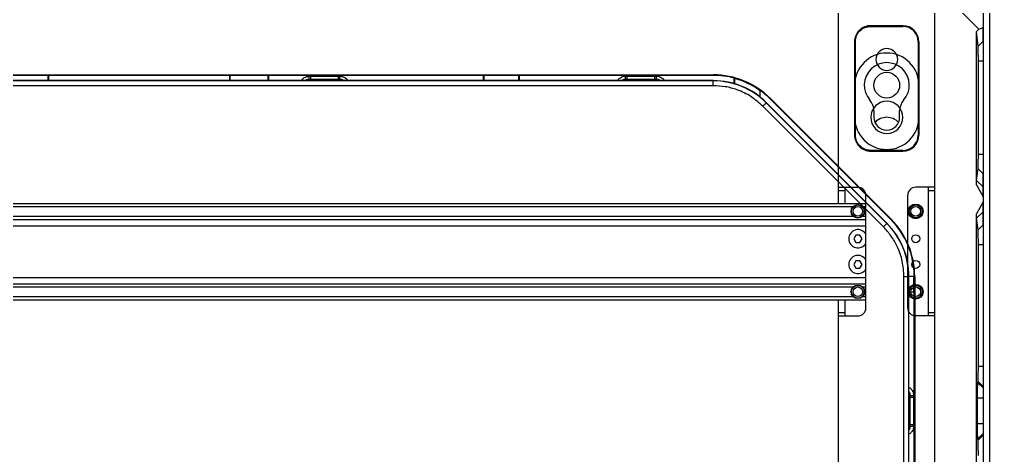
# Model space of a CAD drawing. Header units: millimetres. Extents: x 9226 to 36041, y 16031 to 21779.
# Drawn here: x 32585.2 to 32887.2, y 18626.8 to 18762.4 of the extents above; entities that cross this region are included whole.
import ezdxf

# ---------------------------------------------------------------- set-up
doc = ezdxf.new("R2010")
doc.units = ezdxf.units.MM
doc.layers.add('02___PRT_ALL_AXES', color=7, linetype='Continuous')

# ---------------------------------------------------------------- blocks, each defined once
blk = doc.blocks.new('G$CBB86864E')
at = {"color": 114, "linetype": 'Continuous', "true_color": 0x139b48}
for p, q in [((582, 612.5), (582, 672.5)), ((612, 0), (612, 672.5)), ((587, 649.25), (587, 639.25)), ((607, 639.25), (607, 649.25)), ((593, 641.31), (593, 639.25)), ((601, 639.25), (601, 641.31)), ((582, 617.5), (588, 617.5)), ((582, 616.5), (584, 616.5)), ((584, 612.5), (584, 617.5)), ((612, 617.5), (606, 617.5)), ((610, 577.5), (610, 617.5)), ((610, 616.5), (612, 616.5)), ((590.5, 580), (590.5, 615)), ((603.5, 580), (603.5, 615)), ((63.5, 612.5), (590.5, 612.5)), ((589.47, 611.5), (590.5, 611.5)), ((63.5, 607.5), (590.5, 607.5)), ((589.47, 608.5), (590.5, 608.5)), ((63.5, 605.5), (590.5, 605.5)), ((587.35, 602.62), (586.71, 601.5)), ((586.71, 601.5), (587.35, 600.38)), ((588.65, 602.62), (587.35, 602.62)), ((589.29, 601.5), (588.65, 602.62)), ((588.65, 600.38), (589.29, 601.5)), ((587.35, 600.38), (588.65, 600.38)), ((587.35, 594.62), (586.71, 593.5)), ((586.71, 593.5), (587.35, 592.38)), ((588.65, 594.62), (587.35, 594.62)), ((587.35, 592.38), (588.65, 592.38)), ((589.29, 593.5), (588.65, 594.62)), ((588.65, 592.38), (589.29, 593.5)), ((63.5, 589.5), (590.5, 589.5)), ((63.5, 587.5), (590.5, 587.5)), ((589.47, 586.5), (590.5, 586.5)), ((589.47, 583.5), (590.5, 583.5)), ((63.5, 582.5), (590.5, 582.5)), ((582, 95), (582, 582.5)), ((584, 577.5), (584, 582.5)), ((584, 578.5), (582, 578.5)), ((582, 577.5), (588, 577.5)), ((612, 577.5), (606, 577.5)), ((612, 578.5), (610, 578.5))]:
    blk.add_line(p, q, dxfattribs=at)
for centre, radius in [((588, 610), 2), ((588, 610), 1.5), ((606, 610), 2.3), ((606, 610), 2), ((606, 610), 1.5), ((588, 585), 2), ((588, 585), 1.5), ((606, 585), 2.3), ((606, 585), 2), ((606, 585), 1.5)]:
    blk.add_circle(centre, radius, dxfattribs=at)
for centre, radius, start, end in [((597, 649.25), 10, 0, 180), ((597, 649.25), 7, 318.5904, 221.4096), ((588, 641.31), 5, 0, 41.4096), ((606, 641.31), 5, 138.5904, 180), ((597, 639.25), 10, 180, 0), ((597, 639.25), 4, 180, 0), ((597, 634.25), 5, 43.1308, 136.8692), ((588, 615), 2.5, 0, 90), ((606, 615), 2.5, 90, 180), ((588, 580), 2.5, 270, 0), ((606, 580), 2.5, 180, 270)]:
    blk.add_arc(centre, radius, start, end, dxfattribs=at)
at = {"layer": '02___PRT_ALL_AXES', "color": 114, "linetype": 'Continuous', "true_color": 0x139b48}
for p, q in [((67.47, 611.5), (586.53, 611.5)), ((67.47, 608.5), (586.53, 608.5)), ((67.47, 586.5), (586.53, 586.5)), ((67.47, 583.5), (586.53, 583.5))]:
    blk.add_line(p, q, dxfattribs=at)
for centre, radius in [((597, 649.25), 4), ((588, 610), 2.1), ((606, 601.5), 1.25), ((606, 593.5), 1.25), ((588, 585), 2.1)]:
    blk.add_circle(centre, radius, dxfattribs=at)
for centre in [(588, 601.5), (588, 593.5)]:
    blk.add_arc(centre, 2.84, 28.0842, 331.9158, dxfattribs=at)
blk = doc.blocks.new('*U254')
blk.add_blockref('G$CBB86864E', (-306, -341.75))
blk = doc.blocks.new('*U248')
blk.add_blockref('*U254', (2400, 0))
blk = doc.blocks.new('G$C9B8E3940')
at = {"color": 7, "linetype": 'Continuous', "lineweight": 25}
for p, q in [((598.66, 375.13), (592.24, 381.54)), ((600, 382.17), (600, 375.59)), ((565.02, 376.13), (565.02, 376.17)), ((575, 376.17), (565.02, 376.17)), ((565.02, 375.95), (565.02, 376.13)), ((565.02, 376.13), (575, 376.13)), ((565.02, 375.95), (575, 375.95)), ((575, 376.13), (575, 376.17)), ((575, 375.95), (575, 376.13)), ((597.89, 374.34), (598.66, 375.13)), ((598.66, 375.13), (600, 375.59)), ((600, 371.31), (600, 375.59)), ((597.89, 326.7), (597.89, 374.34)), ((598.41, 369.77), (597.89, 374.34)), ((560.04, 371.17), (560, 371.17)), ((560, 371.17), (560, 342.17)), ((560.04, 371.17), (560.22, 371.17)), ((560.04, 342.17), (560.04, 371.17)), ((560.22, 342.17), (560.22, 371.17)), ((579.78, 371.17), (579.78, 342.17)), ((579.78, 371.17), (579.96, 371.17)), ((579.96, 371.17), (579.96, 342.17)), ((579.96, 371.17), (580, 371.17)), ((580, 342.17), (580, 371.17)), ((598.41, 369.77), (600, 371.31)), ((598.5, 336.24), (598.5, 365.21)), ((598.5, 365.21), (600, 365.21)), ((600, 365.21), (600, 336.24)), ((84, 360.87), (516, 360.87)), ((308.93, 360.63), (291.07, 360.63)), ((308.93, 360.63), (309.02, 360.72)), ((308.93, 359.08), (308.93, 360.63)), ((365.48, 360.72), (309.02, 360.72)), ((309.02, 360.72), (309.02, 359.08)), ((365.57, 360.63), (365.48, 360.72)), ((365.48, 359.08), (365.48, 360.72)), ((377.43, 360.63), (365.57, 360.63)), ((365.57, 359.08), (365.57, 360.63)), ((377.43, 360.63), (377.52, 360.72)), ((377.43, 359.08), (377.43, 360.63)), ((444.48, 360.72), (377.52, 360.72)), ((377.52, 360.72), (377.52, 359.08)), ((390.21, 359.47), (390.21, 360.45)), ((390.71, 359.47), (390.71, 360.45)), ((390.71, 360.45), (399.29, 360.45)), ((399.29, 359.47), (390.71, 359.47)), ((399.29, 359.47), (399.29, 360.45)), ((399.79, 359.47), (399.79, 360.45)), ((444.48, 360.72), (444.57, 360.63)), ((444.48, 359.08), (444.48, 360.72)), ((455.43, 360.63), (444.57, 360.63)), ((444.57, 360.63), (444.57, 359.08)), ((455.43, 360.63), (455.52, 360.72)), ((455.43, 359.08), (455.43, 360.63)), ((516, 360.72), (455.52, 360.72)), ((455.52, 360.72), (455.52, 359.08)), ((488.71, 360.47), (489.21, 360.47)), ((489.21, 360.47), (497.79, 360.47)), ((489.21, 359.47), (489.21, 360.47)), ((497.79, 359.47), (489.21, 359.47)), ((497.79, 360.47), (498.29, 360.47)), ((497.79, 359.47), (497.79, 360.47)), ((498.29, 359.47), (497.79, 359.47)), ((498.29, 359.47), (498.29, 360.47)), ((516, 360.72), (516, 360.87)), ((522.48, 358.16), (522.48, 359.87)), ((522.57, 359.75), (522.57, 358.14)), ((516, 359), (84, 359)), ((516, 357.51), (84, 357.51)), ((390, 359.08), (210, 359.08)), ((390.17, 359.17), (390, 359.08)), ((399.83, 359.17), (390.17, 359.17)), ((390.18, 359.37), (399.82, 359.37)), ((400, 359.08), (399.83, 359.17)), ((488.5, 359.08), (400, 359.08)), ((488.67, 359.17), (488.5, 359.08)), ((498.33, 359.17), (488.67, 359.17)), ((488.68, 359.37), (498.32, 359.37)), ((498.5, 359.08), (498.33, 359.17)), ((516, 359.08), (498.5, 359.08)), ((516, 359), (516, 359.08)), ((516, 357.51), (516, 359)), ((530.43, 356.04), (530.43, 354.1)), ((530.52, 356.09), (530.52, 354.04)), ((533.72, 353.38), (533.82, 353.49)), ((571.21, 315.89), (533.72, 353.38)), ((533.82, 353.49), (571.32, 315.99)), ((568.94, 313.61), (531.44, 351.11)), ((532.5, 352.17), (532.56, 352.22)), ((570, 314.67), (532.5, 352.17)), ((570.05, 314.73), (532.56, 352.22)), ((560.04, 342.17), (560, 342.17)), ((560.04, 342.17), (560.22, 342.17)), ((579.78, 342.17), (579.96, 342.17)), ((579.96, 342.17), (580, 342.17)), ((565.02, 337.21), (565.02, 337.39)), ((575, 337.39), (565.02, 337.39)), ((575, 337.21), (565.02, 337.21)), ((565.02, 337.21), (565.02, 337.17)), ((565.02, 337.17), (575, 337.17)), ((575, 337.21), (575, 337.39)), ((575, 337.21), (575, 337.17)), ((598.5, 336.24), (600, 336.24)), ((597.94, 328.07), (598.4, 331.65)), ((598.4, 331.65), (600, 330.1)), ((600, 326.06), (600, 330.1)), ((597.94, 328.07), (600, 326.06)), ((600, 322.96), (600, 321.38)), ((597.89, 109.2), (597.89, 317.64)), ((597.94, 316.27), (600, 318.28)), ((600, 314.24), (600, 318.28)), ((570, 314.67), (570.05, 314.73)), ((571.21, 315.89), (571.32, 315.99)), ((598.4, 312.69), (597.94, 316.27)), ((598.4, 312.69), (600, 314.24)), ((598.5, 270.34), (598.5, 308.11)), ((598.5, 308.11), (600, 308.11)), ((600, 308.11), (600, 270.34)), ((575.34, 298.17), (576.83, 298.17)), ((575.34, 128.67), (575.34, 298.17)), ((576.83, 128.67), (576.83, 298.17)), ((576.83, 298.17), (576.91, 298.17)), ((576.91, 298.31), (578.55, 298.31)), ((578.46, 298.23), (576.91, 298.23)), ((576.91, 261.42), (576.91, 298.17)), ((578.46, 293.37), (578.46, 298.17)), ((578.46, 298.17), (578.7, 298.17)), ((578.7, 298.17), (578.7, 128.67)), ((576.91, 293.37), (578.46, 293.37)), ((578.55, 293.28), (576.91, 293.28)), ((578.46, 293.37), (578.55, 293.28)), ((578.55, 222.44), (578.55, 293.28)), ((598.5, 270.34), (600, 270.34)), ((598.34, 265.15), (598.4, 265.55)), ((598.34, 265.15), (600, 263.52)), ((600, 263.98), (598.4, 265.55)), ((600, 263.98), (600, 263.52)), ((577, 261.25), (576.91, 261.42)), ((577, 251.59), (577, 261.25)), ((577.2, 261.24), (577.2, 251.6)), ((577.3, 260.71), (578.3, 260.71)), ((577.3, 252.13), (577.3, 260.71)), ((578.3, 261.22), (578.3, 260.71)), ((578.3, 260.71), (578.3, 252.13)), ((598.24, 252.49), (598.24, 260.35)), ((600, 260.35), (598.24, 260.35)), ((600, 260.35), (600, 252.49)), ((576.91, 251.42), (577, 251.59)), ((576.91, 128.67), (576.91, 251.42)), ((577.3, 251.62), (577.3, 252.13)), ((577.3, 252.13), (578.3, 252.13)), ((577.3, 251.62), (578.3, 251.62)), ((578.3, 252.13), (578.3, 251.62)), ((598.24, 252.49), (600, 252.49)), ((600, 249.32), (598.34, 247.69)), ((598.4, 247.29), (598.34, 247.69)), ((598.4, 247.29), (600, 248.86)), ((600, 249.32), (600, 248.86))]:
    blk.add_line(p, q, dxfattribs=at)
at = {"color": 7, "linetype": 'Continuous', "lineweight": 25, "flags": 128}
for points in [[(488.71, 359.47), (488.71, 360.03), (488.71, 360.47)], [(530.43, 356.04), (530.48, 356.07), (530.52, 356.09)], [(531.44, 351.11), (531.65, 351.31), (531.84, 351.51), (532.02, 351.69), (532.18, 351.85), (532.31, 351.98), (532.41, 352.08), (532.48, 352.15), (532.5, 352.17)], [(597.89, 326.7), (599.07, 324.61), (600, 322.96)], [(600, 321.38), (598.82, 319.29), (597.89, 317.64)], [(568.94, 313.61), (569.14, 313.82), (569.34, 314.01), (569.52, 314.19), (569.68, 314.35), (569.81, 314.48), (569.91, 314.58), (569.98, 314.65), (570, 314.67)], [(578.55, 298.31), (578.5, 298.26), (578.46, 298.23)], [(577.3, 261.22), (577.86, 261.22), (578.3, 261.22)]]:
    blk.add_lwpolyline(points, dxfattribs=at)
at = {"color": 7, "linetype": 'Continuous', "lineweight": 25}
for centre, radius, start, end in [((575, 371.17), 5, 0, 90), ((575, 371.17), 4.96, 0, 90), ((575, 371.17), 4.78, 0, 90), ((570, 365.67), 3.4, 0, 180), ((570, 365.67), 3.4, 180, 0), ((390.71, 477.45), 117, 269.7555, 269.9983), ((390.71, 477.45), 117.98, 269.7555, 269.9983), ((399.29, 477.45), 117, 270.0017, 270.2445), ((399.29, 477.45), 117.98, 270.0017, 270.2445), ((516, 335.67), 25.2, 45, 90), ((516, 335.67), 25.05, 75.008, 90), ((516, 335.67), 24.96, 54.6912, 74.7467), ((516, 335.67), 23.41, 45, 90), ((516, 335.67), 23.33, 45, 90), ((516, 335.67), 25.05, 45, 54.5878), ((570, 347.67), 5, 0, 180), ((570, 347.67), 5, 180, 0), ((575, 342.17), 4.78, 270, 0), ((575, 342.17), 4.96, 270, 0), ((575, 342.17), 5, 270, 0), ((553.5, 298.17), 23.33, 0, 45), ((553.5, 298.17), 23.41, 0, 45), ((553.5, 298.17), 25.05, 0.3201, 45), ((553.5, 298.17), 25.2, 0, 45), ((553.5, 298.17), 24.96, 0, 0.1209)]:
    blk.add_arc(centre, radius, start, end, dxfattribs=at)
for points, knots in [([(565.02, 376.17), (563.7, 376.17), (562.4, 375.63), (560.54, 373.78), (560, 372.48), (560, 371.17)], [0, 0, 0, 0, 0.5, 0.5, 1, 1, 1, 1]), ([(560.04, 371.17), (560.04, 372.47), (560.57, 373.76), (562.42, 375.6), (563.71, 376.13), (565.02, 376.13)], [0, 0, 0, 0, 0.5, 0.5, 1, 1, 1, 1]), ([(560.22, 371.17), (560.22, 372.44), (560.73, 373.66), (562.53, 375.45), (563.74, 375.95), (565.02, 375.95)], [0, 0, 0, 0, 0.5, 0.5, 1, 1, 1, 1]), ([(598.5, 365.21), (598.5, 365.29), (598.5, 365.44), (598.5, 365.66), (598.5, 365.88), (598.5, 366.1), (598.5, 366.32), (598.5, 366.54), (598.49, 366.93), (598.49, 367.48), (598.47, 368.14), (598.46, 368.71), (598.45, 369.11), (598.43, 369.37), (598.43, 369.53), (598.42, 369.67), (598.41, 369.73), (598.41, 369.77)], [0, 0, 0, 0, 0.035868, 0.071569, 0.107184, 0.142799, 0.178496, 0.21436, 0.250472, 0.375535, 0.500425, 0.624999, 0.74992, 0.812665, 0.874962, 0.937258, 1, 1, 1, 1]), ([(600, 371.31), (600, 371.29), (600, 371.24), (600, 371.16), (600, 371.07), (600, 370.97), (600, 370.86), (600, 370.75), (600, 370.62), (600, 370.34), (600, 369.86), (600, 369.09), (600, 368.22), (600, 367.45), (600, 366.86), (600, 366.45), (600, 366.04), (600, 365.63), (600, 365.35), (600, 365.21)], [0, 0, 0, 0, 0.031399, 0.062652, 0.093812, 0.124932, 0.156066, 0.187268, 0.218591, 0.250088, 0.374901, 0.49976, 0.624501, 0.749632, 0.799962, 0.849944, 0.899797, 0.949742, 1, 1, 1, 1]), ([(387.72, 359.08), (387.82, 359.23), (388.06, 359.61), (388.66, 360.05), (389.4, 360.39), (389.94, 360.43), (390.21, 360.45)], [0, 0, 0, 0, 0.1828547, 0.4554015, 0.7277889, 1, 1, 1, 1]), ([(390.21, 359.47), (390.03, 359.46), (389.67, 359.43), (389.27, 359.27), (389.09, 359.11), (389.05, 359.08)], [0, 0, 0, 0, 0.4290542, 0.8702011, 1, 1, 1, 1]), ([(399.79, 360.45), (400.06, 360.43), (400.6, 360.39), (401.34, 360.05), (401.94, 359.61), (402.18, 359.23), (402.28, 359.08)], [0, 0, 0, 0, 0.2717375, 0.5442723, 0.8166554, 1, 1, 1, 1]), ([(400.95, 359.08), (400.91, 359.11), (400.73, 359.27), (400.33, 359.43), (399.97, 359.46), (399.79, 359.47)], [0, 0, 0, 0, 0.1316853, 0.5721692, 1, 1, 1, 1]), ([(486.2, 359.08), (486.27, 359.2), (486.49, 359.57), (487.06, 360.02), (487.85, 360.4), (488.42, 360.45), (488.71, 360.47)], [0, 0, 0, 0, 0.138841, 0.425869, 0.712955, 1, 1, 1, 1]), ([(488.71, 359.47), (488.53, 359.46), (488.17, 359.43), (487.77, 359.27), (487.58, 359.12), (487.54, 359.08)], [0, 0, 0, 0, 0.430124, 0.864432, 1, 1, 1, 1]), ([(498.29, 360.47), (498.57, 360.45), (499.15, 360.4), (499.93, 360.03), (500.5, 359.58), (500.73, 359.2), (500.8, 359.08)], [0, 0, 0, 0, 0.284178, 0.569437, 0.854622, 1, 1, 1, 1]), ([(499.46, 359.08), (499.42, 359.12), (499.24, 359.27), (498.83, 359.43), (498.47, 359.46), (498.29, 359.47)], [0, 0, 0, 0, 0.135256, 0.57038, 1, 1, 1, 1]), ([(390.17, 359.17), (390.18, 359.17), (390.18, 359.18), (390.18, 359.23), (390.18, 359.3), (390.18, 359.34), (390.18, 359.37)], [0, 0, 0, 0, 0.270751, 0.562569, 0.789515, 1, 1, 1, 1]), ([(399.82, 359.37), (399.82, 359.34), (399.82, 359.28), (399.82, 359.21), (399.82, 359.17), (399.83, 359.17), (399.83, 359.17)], [0, 0, 0, 0, 0.270435, 0.562124, 0.789276, 1, 1, 1, 1]), ([(488.67, 359.17), (488.68, 359.17), (488.68, 359.18), (488.68, 359.23), (488.68, 359.3), (488.68, 359.34), (488.68, 359.37)], [0, 0, 0, 0, 0.270751, 0.562569, 0.789516, 1, 1, 1, 1]), ([(498.32, 359.37), (498.32, 359.34), (498.32, 359.28), (498.32, 359.21), (498.32, 359.17), (498.33, 359.17), (498.33, 359.17)], [0, 0, 0, 0, 0.270436, 0.562125, 0.789277, 1, 1, 1, 1]), ([(531.44, 351.11), (530.25, 352.16), (527.84, 354.29), (523.76, 356.22), (519.76, 357.32), (517.25, 357.44), (516, 357.51)], [0, 0, 0, 0, 0.277834, 0.56046, 0.782101, 1, 1, 1, 1]), ([(560, 342.17), (560, 340.86), (560.54, 339.56), (562.4, 337.71), (563.7, 337.17), (565.02, 337.17)], [0, 0, 0, 0, 0.5, 0.5, 1, 1, 1, 1]), ([(565.02, 337.21), (563.71, 337.21), (562.42, 337.74), (560.57, 339.58), (560.04, 340.87), (560.04, 342.17)], [0, 0, 0, 0, 0.5, 0.5, 1, 1, 1, 1]), ([(565.02, 337.39), (563.76, 337.39), (562.54, 337.89), (560.73, 339.68), (560.22, 340.89), (560.22, 342.17)], [0, 0, 0, 0, 0.5, 0.5, 1, 1, 1, 1]), ([(598.4, 331.65), (598.4, 331.67), (598.41, 331.7), (598.41, 331.75), (598.42, 331.81), (598.42, 331.88), (598.43, 331.96), (598.43, 332.04), (598.44, 332.13), (598.45, 332.33), (598.46, 332.69), (598.47, 333.26), (598.49, 333.93), (598.49, 334.54), (598.5, 335.05), (598.5, 335.44), (598.5, 335.84), (598.5, 336.1), (598.5, 336.24)], [0, 0, 0, 0, 0.031369, 0.062604, 0.093761, 0.124899, 0.156076, 0.187351, 0.218781, 0.250423, 0.37549, 0.500202, 0.624684, 0.74977, 0.812676, 0.87504, 0.937326, 1, 1, 1, 1]), ([(600, 336.24), (600, 336.16), (600, 336), (600, 335.76), (600, 335.53), (600, 335.3), (600, 335.07), (600, 334.84), (600, 334.61), (600, 334.38), (600, 333.9), (600, 333.18), (600, 332.29), (600, 331.52), (600, 331.01), (600, 330.69), (600, 330.5), (600, 330.34), (600, 330.2), (600, 330.13), (600, 330.1)], [0, 0, 0, 0, 0.027956, 0.055781, 0.083514, 0.111194, 0.138859, 0.166549, 0.194304, 0.222161, 0.250161, 0.375032, 0.500008, 0.624842, 0.749841, 0.800085, 0.849995, 0.899798, 0.949723, 1, 1, 1, 1]), ([(597.89, 326.7), (597.89, 326.75), (597.89, 326.85), (597.89, 326.99), (597.89, 327.12), (597.9, 327.25), (597.9, 327.36), (597.91, 327.48), (597.91, 327.61), (597.92, 327.75), (597.92, 327.89), (597.93, 328), (597.94, 328.05), (597.94, 328.07)], [0, 0, 0, 0, 0.070759, 0.141336, 0.211942, 0.282789, 0.354086, 0.426038, 0.498844, 0.626087, 0.751275, 0.87553, 1, 1, 1, 1]), ([(600, 322.96), (600, 323.29), (600, 323.9), (600, 324.68), (600, 325.3), (600, 325.67), (600, 325.84), (599.99, 325.91), (599.99, 325.96), (600, 326), (600, 326.03), (600, 326.05), (600, 326.06)], [0, 0, 0, 0, 0.289629, 0.546849, 0.69149, 0.839411, 0.868678, 0.897795, 0.916239, 0.948597, 0.965761, 1, 1, 1, 1]), ([(600, 318.28), (600, 318.32), (599.99, 318.39), (599.99, 318.55), (599.99, 318.62), (599.99, 318.75), (599.99, 318.83), (599.99, 319.21), (599.99, 320.1), (600, 320.89), (600, 321.38)], [0, 0, 0, 0, 0.125, 0.125, 0.1875, 0.1875, 0.25, 0.25, 0.5, 1, 1, 1, 1]), ([(597.94, 316.27), (597.94, 316.28), (597.94, 316.31), (597.93, 316.36), (597.93, 316.42), (597.92, 316.49), (597.92, 316.57), (597.91, 316.66), (597.91, 316.78), (597.9, 316.94), (597.9, 317.15), (597.89, 317.39), (597.89, 317.56), (597.89, 317.64)], [0, 0, 0, 0, 0.070627, 0.141117, 0.211685, 0.28254, 0.353893, 0.425947, 0.498903, 0.626368, 0.751621, 0.875781, 1, 1, 1, 1]), ([(600, 314.24), (600, 314.23), (600, 314.19), (600, 314.12), (600, 314.05), (600, 313.97), (600, 313.88), (600, 313.78), (600, 313.67), (600, 313.56), (600, 313.29), (600, 312.82), (600, 312.05), (600, 311.16), (600, 310.39), (600, 309.78), (600, 309.37), (600, 308.95), (600, 308.53), (600, 308.25), (600, 308.11)], [0, 0, 0, 0, 0.027944, 0.05576, 0.083487, 0.111164, 0.138829, 0.166524, 0.194286, 0.222154, 0.250168, 0.375048, 0.500025, 0.624821, 0.749815, 0.800056, 0.849966, 0.899774, 0.94971, 1, 1, 1, 1]), ([(575.34, 298.17), (575.24, 299.76), (575.03, 302.97), (573.51, 307.22), (571.47, 310.82), (569.78, 312.69), (568.94, 313.61)], [0, 0, 0, 0, 0.277835, 0.56046, 0.782102, 1, 1, 1, 1]), ([(598.5, 308.11), (598.5, 308.17), (598.5, 308.31), (598.5, 308.51), (598.5, 308.7), (598.5, 308.9), (598.5, 309.1), (598.5, 309.29), (598.5, 309.49), (598.49, 309.87), (598.49, 310.42), (598.47, 311.08), (598.46, 311.66), (598.44, 312.05), (598.43, 312.31), (598.42, 312.47), (598.41, 312.6), (598.41, 312.66), (598.4, 312.69)], [0, 0, 0, 0, 0.031364, 0.062594, 0.093748, 0.124885, 0.156063, 0.187341, 0.218775, 0.250423, 0.37549, 0.5002, 0.624668, 0.749756, 0.812662, 0.875029, 0.93732, 1, 1, 1, 1]), ([(598.4, 265.55), (598.4, 265.56), (598.4, 265.59), (598.41, 265.64), (598.41, 265.7), (598.42, 265.77), (598.42, 265.85), (598.43, 265.94), (598.43, 266.03), (598.44, 266.24), (598.46, 266.6), (598.47, 267.2), (598.48, 267.9), (598.49, 268.54), (598.5, 269.08), (598.5, 269.5), (598.5, 269.92), (598.5, 270.2), (598.5, 270.34)], [0, 0, 0, 0, 0.031538, 0.062914, 0.094186, 0.125409, 0.156643, 0.187945, 0.219372, 0.250981, 0.376066, 0.500166, 0.624128, 0.749261, 0.81222, 0.874682, 0.937118, 1, 1, 1, 1]), ([(600, 270.34), (600, 270.26), (600, 270.09), (600, 269.85), (600, 269.6), (600, 269.36), (600, 269.12), (600, 268.88), (600, 268.64), (600, 268.4), (600, 267.89), (600, 267.14), (600, 266.23), (600, 265.43), (600, 264.9), (600, 264.57), (600, 264.38), (600, 264.22), (600, 264.08), (600, 264.01), (600, 263.98)], [0, 0, 0, 0, 0.028051, 0.055957, 0.083758, 0.111494, 0.139203, 0.166927, 0.194704, 0.222574, 0.250576, 0.375454, 0.500038, 0.624433, 0.7494, 0.799606, 0.84954, 0.899432, 0.949509, 1, 1, 1, 1]), ([(576.91, 263.73), (577.06, 263.63), (577.45, 263.38), (577.89, 262.78), (578.24, 262.03), (578.28, 261.49), (578.3, 261.22)], [0, 0, 0, 0, 0.1830949, 0.4575607, 0.7317374, 1, 1, 1, 1]), ([(598.24, 260.35), (598.24, 260.42), (598.24, 260.56), (598.24, 260.78), (598.24, 260.99), (598.24, 261.2), (598.24, 261.4), (598.24, 261.61), (598.24, 261.81), (598.25, 262.21), (598.25, 262.79), (598.27, 263.49), (598.28, 264.09), (598.3, 264.5), (598.31, 264.76), (598.32, 264.92), (598.33, 265.06), (598.34, 265.12), (598.34, 265.15)], [0, 0, 0, 0, 0.031524, 0.062879, 0.094122, 0.125312, 0.156509, 0.187772, 0.219157, 0.250725, 0.375643, 0.499928, 0.62399, 0.74911, 0.811952, 0.874407, 0.936936, 1, 1, 1, 1]), ([(600, 263.52), (600, 263.51), (600, 263.48), (600, 263.43), (600, 263.37), (600, 263.29), (600, 263.21), (600, 263.06), (600, 262.8), (600, 262.41), (600, 261.95), (600, 261.5), (600, 261.08), (600, 260.72), (600, 260.47), (600, 260.35)], [0, 0, 0, 0, 0.041558, 0.083031, 0.124549, 0.166241, 0.208237, 0.250661, 0.376611, 0.499974, 0.623083, 0.749247, 0.83358, 0.916808, 1, 1, 1, 1]), ([(577.3, 261.22), (577.29, 261.4), (577.26, 261.76), (577.1, 262.16), (576.95, 262.34), (576.91, 262.39)], [0, 0, 0, 0, 0.429531, 0.864028, 1, 1, 1, 1]), ([(577, 261.25), (577, 261.25), (577.01, 261.24), (577.06, 261.24), (577.13, 261.24), (577.17, 261.24), (577.2, 261.24)], [0, 0, 0, 0, 0.270748, 0.562604, 0.789557, 1, 1, 1, 1]), ([(577.3, 260.71), (577.3, 260.81), (577.3, 260.98), (577.3, 261.15), (577.3, 261.22)], [0, 0, 0, 0, 0.55619, 1, 1, 1, 1]), ([(576.91, 250.46), (576.95, 250.5), (577.1, 250.68), (577.26, 251.08), (577.29, 251.44), (577.3, 251.62)], [0, 0, 0, 0, 0.135683, 0.570596, 1, 1, 1, 1]), ([(578.3, 251.62), (578.28, 251.36), (578.24, 250.81), (577.89, 250.06), (577.45, 249.46), (577.06, 249.21), (576.91, 249.11)], [0, 0, 0, 0, 0.2678448, 0.5421643, 0.816662, 1, 1, 1, 1]), ([(577.2, 251.6), (577.17, 251.6), (577.11, 251.6), (577.04, 251.6), (577, 251.6), (577, 251.6), (577, 251.59)], [0, 0, 0, 0, 0.2704462, 0.5621073, 0.7892688, 1, 1, 1, 1]), ([(598.34, 247.69), (598.34, 247.71), (598.34, 247.74), (598.33, 247.79), (598.32, 247.85), (598.32, 247.92), (598.31, 248), (598.31, 248.08), (598.3, 248.18), (598.29, 248.39), (598.28, 248.75), (598.27, 249.35), (598.25, 250.05), (598.24, 250.69), (598.24, 251.23), (598.24, 251.64), (598.24, 252.07), (598.24, 252.35), (598.24, 252.49)], [0, 0, 0, 0, 0.031591, 0.062998, 0.094275, 0.12548, 0.156672, 0.187907, 0.219242, 0.250735, 0.37563, 0.499946, 0.624169, 0.749276, 0.812121, 0.874543, 0.937012, 1, 1, 1, 1]), ([(600, 252.49), (600, 252.43), (600, 252.31), (600, 252.12), (600, 251.94), (600, 251.76), (600, 251.58), (600, 251.29), (600, 250.89), (600, 250.43), (600, 250.04), (600, 249.75), (600, 249.55), (600, 249.41), (600, 249.35), (600, 249.32)], [0, 0, 0, 0, 0.041522, 0.082966, 0.124467, 0.166159, 0.208172, 0.250637, 0.376559, 0.500003, 0.623076, 0.749308, 0.833551, 0.91677, 1, 1, 1, 1]), ([(600, 248.86), (600, 248.84), (600, 248.81), (600, 248.74), (600, 248.67), (600, 248.59), (600, 248.49), (600, 248.4), (600, 248.29), (600, 248.17), (600, 247.9), (600, 247.42), (600, 246.62), (600, 245.7), (600, 244.89), (600, 244.25), (600, 243.82), (600, 243.39), (600, 242.94), (600, 242.65), (600, 242.5)], [0, 0, 0, 0, 0.028076, 0.056002, 0.083816, 0.111558, 0.139266, 0.16698, 0.194739, 0.222582, 0.250547, 0.375391, 0.499963, 0.624426, 0.749428, 0.799666, 0.84961, 0.899492, 0.949545, 1, 1, 1, 1]), ([(598.5, 242.5), (598.5, 242.57), (598.5, 242.71), (598.5, 242.92), (598.5, 243.13), (598.5, 243.34), (598.5, 243.55), (598.5, 243.76), (598.49, 243.96), (598.49, 244.36), (598.48, 244.94), (598.47, 245.64), (598.46, 246.24), (598.44, 246.64), (598.43, 246.91), (598.42, 247.07), (598.41, 247.21), (598.4, 247.26), (598.4, 247.29)], [0, 0, 0, 0, 0.031472, 0.062797, 0.094034, 0.125242, 0.15648, 0.187807, 0.219282, 0.250962, 0.376071, 0.500136, 0.623947, 0.749089, 0.812047, 0.874544, 0.937041, 1, 1, 1, 1])]:
    blk.add_open_spline(points, degree=3, knots=knots, dxfattribs=at)
for points in [[(489.21, 359.47), (489.04, 359.47), (488.88, 359.47), (488.71, 359.47)], [(522.48, 359.87), (522.51, 359.83), (522.54, 359.79), (522.57, 359.75)]]:
    blk.add_open_spline(points, degree=3, dxfattribs=at)
blk = doc.blocks.new('*U247')
blk.add_blockref('G$C9B8E3940', (-300, -217.42))
blk = doc.blocks.new('*U255')
blk.add_blockref('*U247', (2400, 337.5))

msp = doc.modelspace()

# ---------------------------------------------------------------- linework, layer by layer
at = {"color": 30, "true_color": 0xf26722}
for points in [[(29883.25, 19780.984), (32887.25, 19780.984), (32887.25, 18089.484), (29883.25, 18089.484)], [(29885.25, 19778.984), (32885.25, 19778.984), (32885.25, 18091.484), (29885.25, 18091.484)]]:
    msp.add_lwpolyline(points, close=True, dxfattribs=at)

# ---------------------------------------------------------------- block references
at = {"lineweight": -3}
for name, p in [('*U255', (30185.25, 18264.233)), ('*U248', (30164.25, 18434.484))]:
    msp.add_blockref(name, p, dxfattribs=at)

doc.saveas('drawing.dxf')
